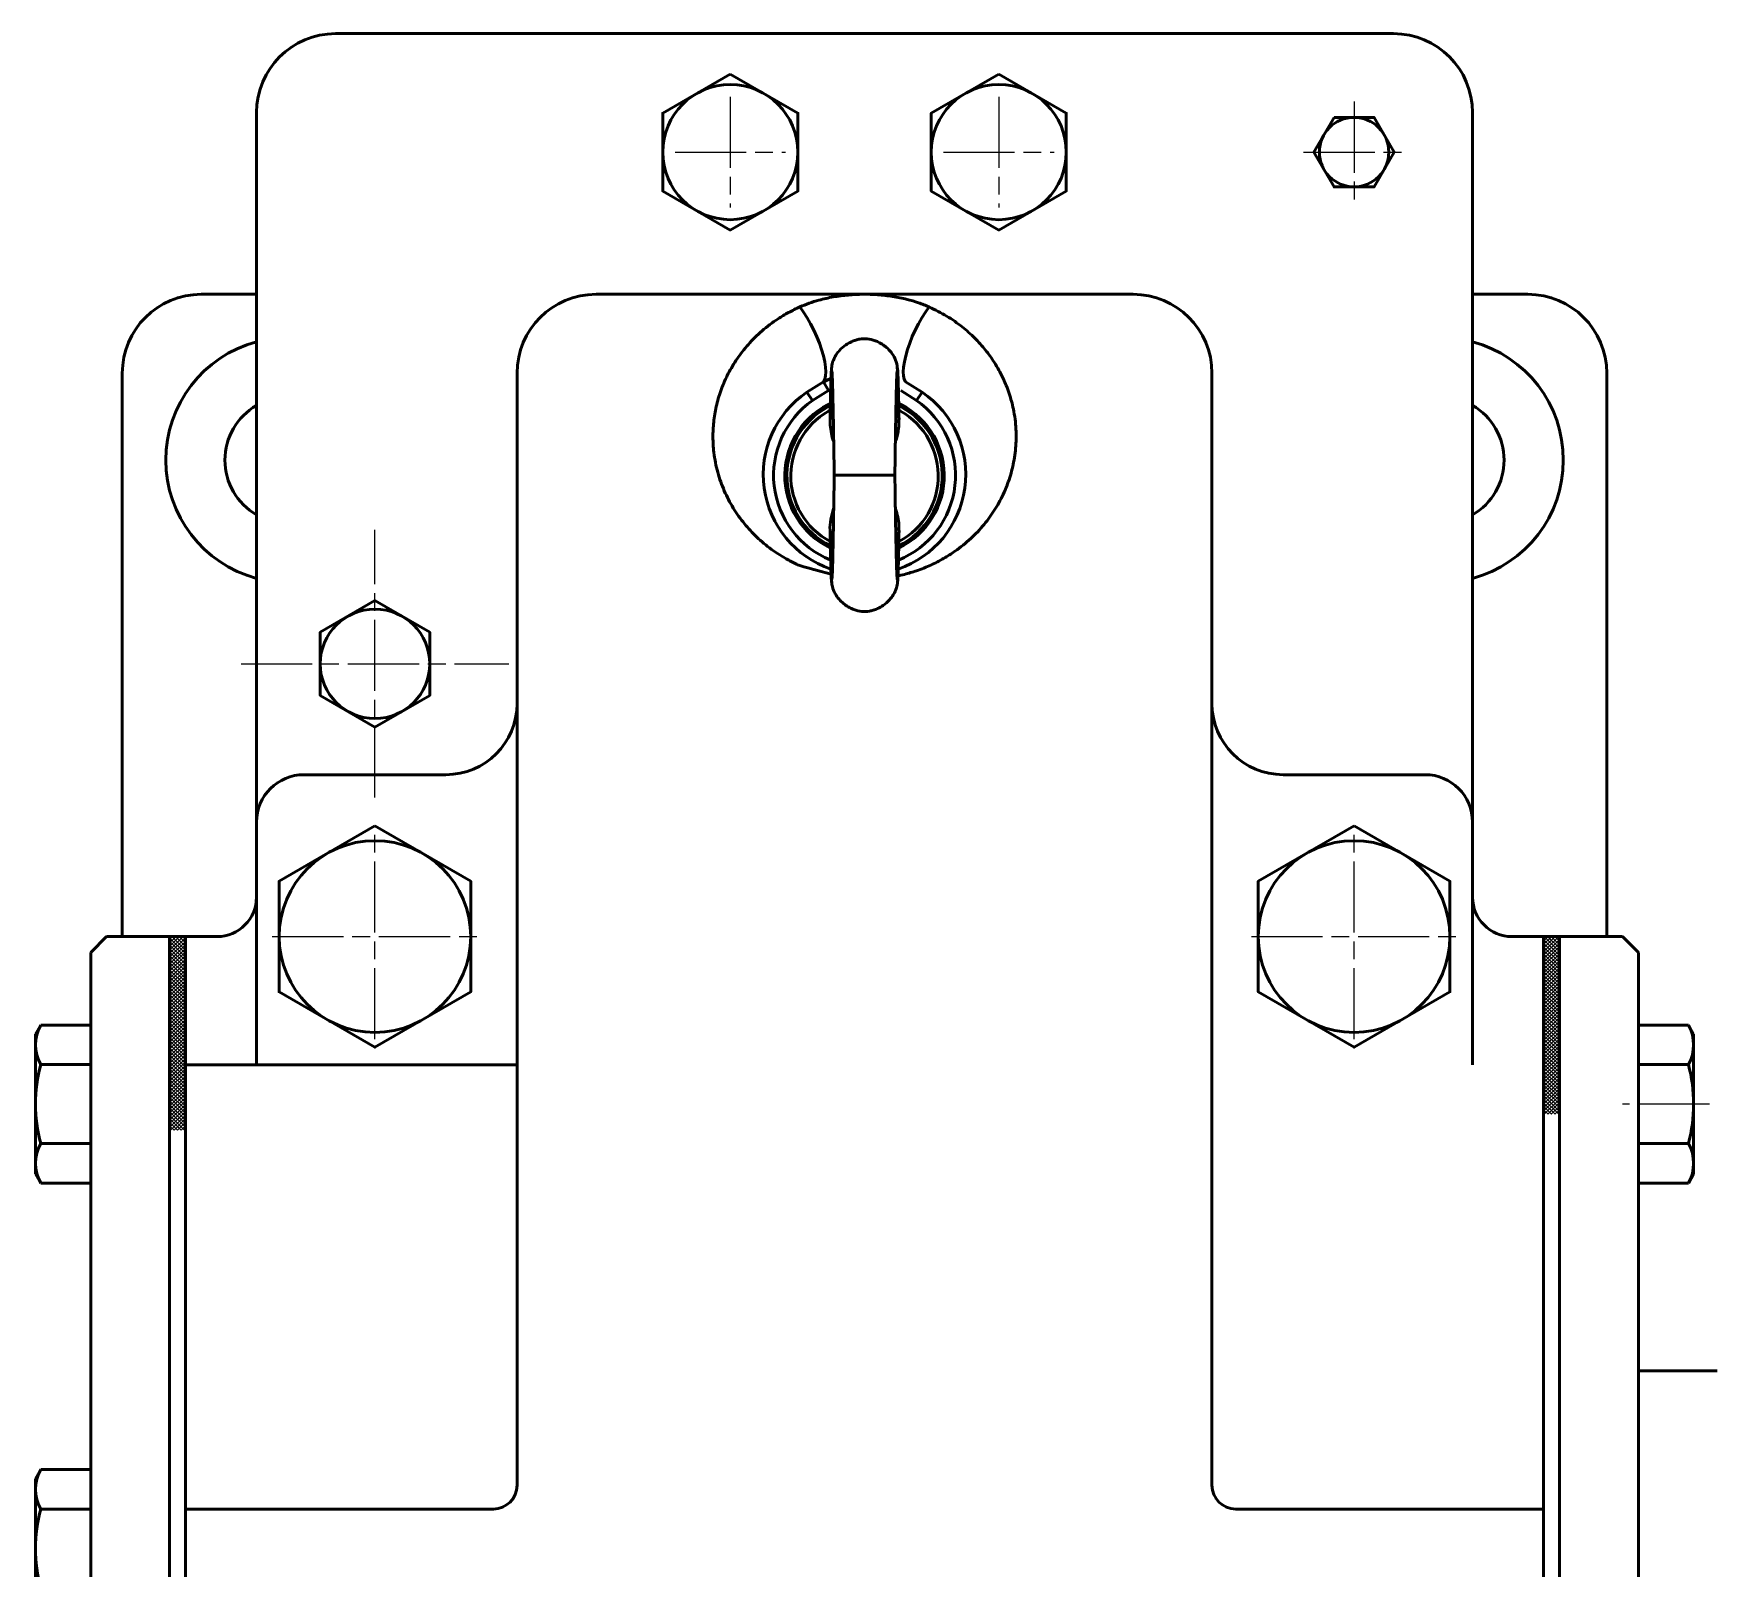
# Model space of a CAD drawing. Header units: millimetres. Extents: x -2161 to -582, y -4625 to -3434.
# Drawn here: x -1745.7 to -1674.7, y -4528.1 to -4463.4 of the extents above; entities that cross this region are included whole.
import ezdxf

# ---------------------------------------------------------------- set-up
doc = ezdxf.new("R2010")
doc.units = ezdxf.units.MM
doc.header["$LTSCALE"] = 0.5
doc.linetypes.add('AM_ISO08W050', pattern=[18, 12, -1.5, 3, -1.5])
doc.linetypes.add('AM_ISO08W050x2', pattern=[9, 6, -0.75, 1.5, -0.75])
doc.layers.add('AM_0', color=7, linetype='Continuous', lineweight=50)
doc.layers.add('AM_7', color=4, linetype='AM_ISO08W050', lineweight=25)

# ---------------------------------------------------------------- blocks, each defined once
blk = doc.blocks.new('M10_dau_lu_long')
at = {"layer": 'AM_0'}
for p, q in [((3376.73, 3414.67), (3375.57, 3414)), ((3375.57, 3407.67), (3375.57, 3414)), ((3394.41, 3414.67), (3376.73, 3414.67)), ((3394.41, 3414.67), (3376.73, 3414.67)), ((3380.57, 3407.67), (3380.57, 3414)), ((3390.57, 3407.67), (3390.57, 3414)), ((3394.41, 3414.67), (3395.57, 3414)), ((3395.57, 3407.67), (3395.57, 3414)), ((3395.57, 3407.67), (3375.57, 3407.67))]:
    blk.add_line(p, q, dxfattribs=at)
for centre, radius, start, end in [((3378.07, 3409.67), 5, 60, 120), ((3385.57, 3395.67), 19, 74.7385, 105.2615), ((3393.07, 3409.67), 5, 60, 120)]:
    blk.add_arc(centre, radius, start, end, dxfattribs=at)

msp = doc.modelspace()

# ---------------------------------------------------------------- hatches: boundary and pattern name
at = {"layer": 'AM_7'}
h = msp.add_hatch(dxfattribs=at)
h.set_pattern_fill('ANSI37', color=256, scale=0.0333, angle=270)
h.set_pattern_definition([(315, (-1938.66305, -4445.79565), (0.074760632, 0.074760632), []), (45, (-1938.66305, -4445.79565), (-0.074760632, 0.074760632), [])])
h.paths.add_polyline_path([(-1739.984, -4501.481), (-1739.984, -4508.974), (-1739.318, -4508.974), (-1739.318, -4501.481)])
h.paths.add_polyline_path([(-1739.984, -4508.974), (-1739.984, -4509.64), (-1739.318, -4509.64), (-1739.318, -4508.974)])
h.paths.add_polyline_path([(-1739.984, -4545.604), (-1739.984, -4553.096), (-1739.318, -4553.096), (-1739.318, -4545.604)])
h.paths.add_polyline_path([(-1739.984, -4544.938), (-1739.984, -4545.604), (-1739.318, -4545.604), (-1739.318, -4544.938)])
h.paths.add_polyline_path([(-1739.984, -4590.892), (-1739.984, -4596.386), (-1739.318, -4596.386), (-1739.318, -4590.892)])
h.paths.add_polyline_path([(-1739.984, -4590.226), (-1739.984, -4590.892), (-1739.318, -4590.892), (-1739.318, -4590.226)])
h.paths.add_polyline_path([(-1739.984, -4564.751), (-1739.984, -4570.246), (-1739.318, -4570.246), (-1739.318, -4564.751)])
h.paths.add_polyline_path([(-1739.984, -4570.246), (-1739.984, -4570.912), (-1739.318, -4570.912), (-1739.318, -4570.246)])
h.paths.add_polyline_path([(-1682.042, -4590.226), (-1682.042, -4596.386), (-1681.376, -4596.386), (-1681.376, -4590.226)])
h.paths.add_polyline_path([(-1682.042, -4564.751), (-1682.042, -4570.912), (-1681.376, -4570.912), (-1681.376, -4564.751)])
h.paths.add_polyline_path([(-1682.042, -4501.481), (-1682.042, -4508.974), (-1681.376, -4508.974), (-1681.376, -4501.481)])
h.paths.add_polyline_path([(-1682.042, -4544.938), (-1682.042, -4545.604), (-1681.376, -4545.604), (-1681.376, -4544.938)])
h.paths.add_polyline_path([(-1682.042, -4545.604), (-1682.042, -4553.096), (-1681.376, -4553.096), (-1681.376, -4545.604)])

# ---------------------------------------------------------------- linework, layer by layer
at = {"layer": 'AM_0'}
for p, q in [((-1688.369, -4463.408), (-1732.991, -4463.408)), ((-1736.321, -4466.738), (-1736.321, -4496.656)), ((-1685.039, -4496.656), (-1685.039, -4466.738)), ((-1738.652, -4474.397), (-1736.321, -4474.397)), ((-1722.002, -4474.397), (-1699.358, -4474.397)), ((-1718.68, -4474.397), (-1702.68, -4474.397)), ((-1682.708, -4474.397), (-1685.039, -4474.397)), ((-1741.982, -4501.481), (-1741.982, -4477.727)), ((-1725.332, -4477.727), (-1725.332, -4524.622)), ((-1696.028, -4477.727), (-1696.028, -4524.622)), ((-1679.378, -4477.727), (-1679.378, -4501.481)), ((-1728.332, -4494.656), (-1734.321, -4494.656)), ((-1687.039, -4494.656), (-1693.028, -4494.656)), ((-1736.321, -4499.816), (-1736.321, -4496.656)), ((-1685.039, -4496.656), (-1685.039, -4499.816)), ((-1736.321, -4499.816), (-1736.321, -4506.897)), ((-1685.039, -4499.816), (-1685.039, -4506.897)), ((-1742.648, -4501.481), (-1743.314, -4502.147)), ((-1742.648, -4501.481), (-1739.318, -4501.481)), ((-1739.984, -4501.481), (-1739.984, -4527.289)), ((-1739.318, -4501.481), (-1737.986, -4501.481)), ((-1739.318, -4509.64), (-1739.318, -4501.481)), ((-1739.318, -4501.481), (-1738.319, -4501.481)), ((-1739.318, -4501.481), (-1739.318, -4544.962)), ((-1683.374, -4501.481), (-1682.042, -4501.481)), ((-1678.712, -4501.481), (-1682.042, -4501.481)), ((-1681.376, -4501.481), (-1681.376, -4508.641)), ((-1678.712, -4501.481), (-1678.046, -4502.147)), ((-1743.314, -4552.43), (-1743.314, -4502.147)), ((-1678.046, -4502.147), (-1678.046, -4534.781)), ((-1736.321, -4506.897), (-1739.318, -4506.897)), ((-1736.321, -4506.897), (-1725.332, -4506.897)), ((-1682.042, -4508.974), (-1682.042, -4508.641)), ((-1681.376, -4508.641), (-1681.376, -4527.289)), ((-1682.042, -4508.936), (-1682.042, -4553.096)), ((-1739.984, -4553.096), (-1739.984, -4509.607)), ((-1739.318, -4511.565), (-1739.318, -4543.013)), ((-1739.318, -4511.565), (-1739.318, -4543.013)), ((-1678.046, -4519.796), (-1674.716, -4519.796)), ((-1739.318, -4527.289), (-1739.318, -4525.622)), ((-1739.318, -4525.622), (-1726.332, -4525.622)), ((-1695.028, -4525.622), (-1682.042, -4525.622)), ((-1681.376, -4553.096), (-1681.376, -4527.289))]:
    msp.add_line(p, q, dxfattribs=at)
at = {"layer": 'AM_0', "color": 7, "linetype": 'Continuous', "lineweight": 50}
for p, q in [((-1712.405, -4478.089), (-1713.116, -4478.527)), ((-1712.405, -4478.089), (-1712.205, -4478.459)), ((-1708.955, -4478.089), (-1708.244, -4478.527)), ((-1712.873, -4478.877), (-1713.116, -4478.527)), ((-1712.873, -4478.877), (-1712.205, -4478.459)), ((-1708.488, -4478.877), (-1709.156, -4478.458)), ((-1708.488, -4478.877), (-1708.244, -4478.527))]:
    msp.add_line(p, q, dxfattribs=at)
at = {"layer": 'AM_0', "lineweight": 25}
msp.add_line((-1682.042, -4508.641), (-1682.042, -4501.481), dxfattribs=at)
at = {"layer": 'AM_0', "lineweight": 50}
msp.add_line((-1682.042, -4508.641), (-1682.042, -4501.481), dxfattribs=at)
at = {"layer": 'AM_0'}
for points in [[(-1716.341, -4465.114), (-1719.189, -4466.759), (-1719.189, -4470.048), (-1716.341, -4471.693), (-1713.492, -4470.048), (-1713.492, -4466.759)], [(-1705.019, -4465.114), (-1707.867, -4466.759), (-1707.867, -4470.048), (-1705.019, -4471.693), (-1702.17, -4470.048), (-1702.17, -4466.759)], [(-1690.88, -4466.938), (-1691.726, -4468.403), (-1690.88, -4469.869), (-1689.188, -4469.869), (-1688.342, -4468.403), (-1689.188, -4466.938)], [(-1731.326, -4487.314), (-1733.635, -4488.647), (-1733.635, -4491.314), (-1731.326, -4492.647), (-1729.016, -4491.314), (-1729.016, -4488.647)], [(-1731.326, -4496.815), (-1735.367, -4499.148), (-1735.367, -4503.815), (-1731.326, -4506.148), (-1727.284, -4503.815), (-1727.284, -4499.148)], [(-1690.034, -4496.815), (-1694.075, -4499.148), (-1694.075, -4503.815), (-1690.034, -4506.148), (-1685.992, -4503.815), (-1685.992, -4499.148)]]:
    msp.add_lwpolyline(points, close=True, dxfattribs=at)
at = {"layer": 'AM_0', "color": 7, "linetype": 'Continuous', "lineweight": 50, "flags": 128}
for points in [[(-1712.405, -4478.089), (-1712.353, -4477.983), (-1712.322, -4477.842), (-1712.313, -4477.669), (-1712.326, -4477.467), (-1712.361, -4477.241), (-1712.416, -4476.994), (-1712.491, -4476.733), (-1712.585, -4476.462), (-1712.695, -4476.186), (-1712.82, -4475.911), (-1712.956, -4475.644), (-1713.101, -4475.388), (-1713.252, -4475.149), (-1713.407, -4474.932)], [(-1708.955, -4478.089), (-1709.007, -4477.983), (-1709.038, -4477.842), (-1709.047, -4477.668), (-1709.034, -4477.467), (-1709, -4477.24), (-1708.945, -4476.994), (-1708.869, -4476.732), (-1708.776, -4476.461), (-1708.666, -4476.185), (-1708.541, -4475.911), (-1708.405, -4475.643), (-1708.26, -4475.387), (-1708.109, -4475.148), (-1707.954, -4474.931)]]:
    msp.add_lwpolyline(points, dxfattribs=at)
at = {"layer": 'AM_0'}
for centre, radius in [((-1716.341, -4468.403), 2.849), ((-1705.019, -4468.403), 2.849), ((-1690.034, -4468.403), 1.465), ((-1731.326, -4489.981), 2.309), ((-1731.326, -4501.481), 4.041), ((-1690.034, -4501.481), 4.041)]:
    msp.add_circle(centre, radius, dxfattribs=at)
for centre, radius, start, end in [((-1732.991, -4466.738), 3.33, 90, 180), ((-1688.369, -4466.738), 3.33, 0, 90), ((-1738.652, -4477.727), 3.33, 90, 180), ((-1722.002, -4477.727), 3.33, 90, 180), ((-1699.358, -4477.727), 3.33, 0, 90), ((-1682.708, -4477.727), 3.33, 0, 90), ((-1734.989, -4481.39), 2.664, 120, 240), ((-1686.371, -4481.39), 2.664, 300, 60), ((-1728.332, -4491.656), 3, 270, 0), ((-1693.028, -4491.656), 3, 180, 270), ((-1734.321, -4496.656), 2, 90, 180), ((-1687.039, -4496.656), 2, 0, 90), ((-1737.986, -4499.816), 1.665, 270, 0), ((-1683.374, -4499.816), 1.665, 180, 270), ((-1726.332, -4524.622), 1, 270, 0), ((-1695.028, -4524.622), 1, 180, 270)]:
    msp.add_arc(centre, radius, start, end, dxfattribs=at)
at = {"layer": 'AM_0', "lineweight": 50}
for centre, start, end in [((-1734.989, -4481.39), 104.95525, 255.04475), ((-1686.371, -4481.39), 284.95525, 75.04475)]:
    msp.add_arc(centre, 5.161, start, end, dxfattribs=at)
at = {"layer": 'AM_0', "color": 7, "linetype": 'Continuous', "lineweight": 50}
for centre, radius, start, end in [((-1710.739, -4482.001), 4.21, 124.38895, 251.16963), ((-1710.662, -4482.034), 3.854, 124.99757, 247.96558), ((-1710.621, -4482.001), 4.21, 288.84505, 55.62573), ((-1710.697, -4482.034), 3.854, 292.0491, 55.01711), ((-1710.66, -4482.047), 3.381, 113.53954, 244.42687), ((-1710.657, -4482.05), 3.297, 114.20955, 243.6155), ((-1710.651, -4482.055), 3.139, 115.56033, 241.97828), ((-1710.709, -4482.055), 3.139, 298.03639, 64.45435), ((-1710.703, -4482.05), 3.297, 296.39918, 65.80512), ((-1710.699, -4482.047), 3.381, 295.5878, 66.47513), ((-1710.68, -4482.025), 3.102, 295.29053, 297.81769), ((-1710.68, -4482.025), 3.268, 293.99855, 296.22755), ((-1710.68, -4482.025), 3.357, 293.36149, 295.44337), ((-1710.68, -4482.025), 3.836, 290.49233, 291.89097), ((-1710.68, -4482.025), 4.262, 288.55889, 289.42044)]:
    msp.add_arc(centre, radius, start, end, dxfattribs=at)
for points, knots in [([(-1713.407, -4474.932), (-1713.277, -4474.878), (-1713.017, -4474.77), (-1712.547, -4474.625), (-1711.999, -4474.502), (-1711.374, -4474.42), (-1710.743, -4474.389), (-1710.114, -4474.41), (-1709.492, -4474.481), (-1708.921, -4474.597), (-1708.404, -4474.746), (-1708.103, -4474.87), (-1707.953, -4474.932)], [0, 0, 0, 0, 0.0774818, 0.1549831, 0.2662099, 0.3778016, 0.4891084, 0.5995492, 0.7102674, 0.8206423, 0.9103377, 1, 1, 1, 1]), ([(-1712.09, -4486.196), (-1713.324, -4485.878), (-1713.601, -4485.765), (-1714.105, -4485.495), (-1714.704, -4485.102), (-1715.304, -4484.58), (-1715.829, -4483.993), (-1716.283, -4483.334), (-1716.651, -4482.601), (-1716.915, -4481.813), (-1717.05, -4481.056), (-1717.085, -4480.348), (-1717.045, -4479.705), (-1716.927, -4479.048), (-1716.728, -4478.391), (-1716.441, -4477.742), (-1716.067, -4477.113), (-1715.594, -4476.504), (-1715.017, -4475.932), (-1714.431, -4475.489), (-1713.886, -4475.159), (-1713.566, -4475.008), (-1713.407, -4474.932)], [0, 0, 0, 0, 0.0244576, 0.0592625, 0.1227522, 0.1864139, 0.2499927, 0.3181326, 0.3865162, 0.454846, 0.5229122, 0.5708807, 0.6190126, 0.6670871, 0.7149769, 0.7608671, 0.806874, 0.8527001, 0.8990537, 0.9453832, 0.9726929, 1, 1, 1, 1]), ([(-1707.953, -4474.932), (-1707.702, -4475.055), (-1707.202, -4475.301), (-1706.566, -4475.752), (-1706.025, -4476.235), (-1705.575, -4476.738), (-1705.17, -4477.301), (-1704.83, -4477.919), (-1704.565, -4478.582), (-1704.372, -4479.309), (-1704.274, -4480.086), (-1704.29, -4480.898), (-1704.415, -4481.673), (-1704.599, -4482.282), (-1704.844, -4482.878), (-1705.153, -4483.46), (-1705.621, -4484.113), (-1706.186, -4484.709), (-1706.77, -4485.178), (-1707.337, -4485.543), (-1707.871, -4485.821), (-1708.424, -4486.044), (-1708.914, -4486.193), (-1709.203, -4486.26), (-1709.313, -4486.283)], [0, 0, 0, 0, 0.0381773, 0.0763696, 0.1110121, 0.1457812, 0.1804601, 0.2224332, 0.2645465, 0.3065715, 0.3613601, 0.4164106, 0.4715493, 0.5264587, 0.5539852, 0.6132048, 0.6726247, 0.7320062, 0.7911733, 0.8288931, 0.866651, 0.9042647, 0.9323533, 0.9487201, 0.9487201, 0.9487201, 0.9487201]), ([(-1709.288, -4477.578), (-1709.299, -4477.465), (-1709.321, -4477.248), (-1709.462, -4476.965), (-1709.638, -4476.741), (-1709.834, -4476.568), (-1710.033, -4476.44), (-1710.272, -4476.331), (-1710.558, -4476.261), (-1710.837, -4476.273), (-1711.057, -4476.326), (-1711.259, -4476.403), (-1711.497, -4476.541), (-1711.706, -4476.725), (-1711.866, -4476.927), (-1711.974, -4477.117), (-1712.055, -4477.336), (-1712.067, -4477.497), (-1712.073, -4477.579)], [0, 0, 0, 0, 0.085455, 0.163707, 0.233993, 0.295056, 0.348107, 0.396074, 0.476624, 0.548642, 0.586207, 0.632145, 0.698275, 0.784138, 0.833498, 0.886187, 0.941647, 1, 1, 1, 1]), ([(-1712.064, -4477.482), (-1712.066, -4477.49), (-1712.072, -4477.507), (-1712.079, -4477.601), (-1712.088, -4477.751), (-1712.096, -4477.972), (-1712.105, -4478.263), (-1712.113, -4478.569), (-1712.119, -4478.867), (-1712.125, -4479.143), (-1712.13, -4479.41), (-1712.133, -4479.596), (-1712.135, -4479.694)], [0, 0, 0, 0, 0.1136428, 0.2204532, 0.3202549, 0.457095, 0.5793131, 0.6872028, 0.780788, 0.860132, 0.9256294, 1, 1, 1, 1]), ([(-1712.062, -4477.627), (-1712.059, -4477.633), (-1712.054, -4477.645), (-1712.045, -4477.773), (-1712.037, -4477.957), (-1712.029, -4478.2), (-1712.021, -4478.489), (-1712.013, -4478.807), (-1712.008, -4479.077), (-1712.003, -4479.304), (-1711.999, -4479.519), (-1711.994, -4479.78), (-1711.989, -4480.099), (-1711.982, -4480.482), (-1711.975, -4480.933), (-1711.967, -4481.454), (-1711.961, -4481.828), (-1711.958, -4482.025)], [0, 0, 0, 0, 0.087483, 0.176061, 0.256503, 0.329055, 0.413731, 0.484599, 0.541574, 0.575566, 0.612614, 0.657343, 0.70975, 0.769919, 0.838057, 0.914539, 1, 1, 1, 1]), ([(-1709.401, -4482.024), (-1709.398, -4481.833), (-1709.393, -4481.486), (-1709.386, -4481.022), (-1709.38, -4480.662), (-1709.374, -4480.289), (-1709.367, -4479.875), (-1709.36, -4479.483), (-1709.354, -4479.163), (-1709.349, -4478.895), (-1709.343, -4478.607), (-1709.335, -4478.316), (-1709.327, -4478.043), (-1709.319, -4477.841), (-1709.312, -4477.709), (-1709.305, -4477.634), (-1709.301, -4477.628), (-1709.299, -4477.625)], [0, 0, 0, 0, 0.082739, 0.150579, 0.204211, 0.245098, 0.323022, 0.402923, 0.446323, 0.49882, 0.560605, 0.631634, 0.711838, 0.801313, 0.86633, 0.935668, 1, 1, 1, 1]), ([(-1709.225, -4479.684), (-1709.227, -4479.619), (-1709.229, -4479.481), (-1709.233, -4479.286), (-1709.237, -4479.053), (-1709.243, -4478.775), (-1709.251, -4478.445), (-1709.259, -4478.139), (-1709.268, -4477.877), (-1709.277, -4477.674), (-1709.287, -4477.521), (-1709.294, -4477.495), (-1709.298, -4477.481)], [0, 0, 0, 0, 0.049519, 0.1055039, 0.1569149, 0.2432097, 0.3508179, 0.4798234, 0.5907268, 0.7141138, 0.8505604, 1, 1, 1, 1]), ([(-1711.98, -4480.624), (-1711.984, -4480.615), (-1712.03, -4480.499), (-1712.08, -4480.262), (-1712.133, -4479.961), (-1712.131, -4479.77), (-1712.13, -4479.694)], [0, 0, 0, 0, 0.030856, 0.396299, 0.761444, 1, 1, 1, 1]), ([(-1709.231, -4479.684), (-1709.233, -4479.807), (-1709.237, -4480.08), (-1709.302, -4480.392), (-1709.365, -4480.574), (-1709.38, -4480.615)], [0, 0, 0, 0, 0.38942, 0.862704, 1, 1, 1, 1]), ([(-1711.958, -4482.025), (-1711.961, -4482.222), (-1711.967, -4482.595), (-1711.975, -4483.117), (-1711.982, -4483.568), (-1711.988, -4483.951), (-1711.994, -4484.27), (-1711.998, -4484.53), (-1712.002, -4484.745), (-1712.007, -4484.973), (-1712.012, -4485.242), (-1712.02, -4485.56), (-1712.027, -4485.85), (-1712.035, -4486.093), (-1712.043, -4486.276), (-1712.052, -4486.404), (-1712.058, -4486.417), (-1712.06, -4486.423)], [0, 0, 0, 0, 0.085461, 0.161943, 0.230081, 0.29025, 0.342657, 0.387386, 0.424434, 0.458426, 0.515401, 0.586269, 0.670945, 0.743497, 0.823939, 0.912517, 1, 1, 1, 1]), ([(-1709.405, -4482.024), (-1709.404, -4482.024), (-1709.399, -4482.024), (-1709.439, -4482.024), (-1709.547, -4482.024), (-1709.72, -4482.024), (-1709.876, -4482.024), (-1710.057, -4482.024), (-1710.319, -4482.024), (-1710.627, -4482.024), (-1711.003, -4482.025), (-1711.291, -4482.025), (-1711.523, -4482.025), (-1711.674, -4482.025), (-1711.797, -4482.025), (-1711.888, -4482.025), (-1711.941, -4482.025), (-1711.964, -4482.025), (-1711.958, -4482.025), (-1711.957, -4482.025)], [0, 0, 0, 0, 0.016653, 0.071083, 0.178075, 0.231012, 0.285484, 0.338405, 0.392852, 0.499827, 0.567097, 0.6741, 0.72707, 0.781576, 0.834623, 0.889205, 0.942227, 0.99678, 1, 1, 1, 1]), ([(-1709.297, -4486.423), (-1709.299, -4486.42), (-1709.304, -4486.414), (-1709.31, -4486.339), (-1709.318, -4486.207), (-1709.326, -4486.006), (-1709.334, -4485.732), (-1709.341, -4485.441), (-1709.348, -4485.153), (-1709.353, -4484.885), (-1709.36, -4484.566), (-1709.367, -4484.174), (-1709.374, -4483.76), (-1709.38, -4483.386), (-1709.386, -4483.026), (-1709.393, -4482.562), (-1709.398, -4482.215), (-1709.401, -4482.024)], [0, 0, 0, 0, 0.064332, 0.13367, 0.198687, 0.288162, 0.368366, 0.439395, 0.50118, 0.553677, 0.597077, 0.676978, 0.754902, 0.795789, 0.849421, 0.917261, 1, 1, 1, 1]), ([(-1712.133, -4484.354), (-1712.133, -4484.351), (-1712.152, -4484.196), (-1712.096, -4483.881), (-1712.036, -4483.574), (-1711.981, -4483.423), (-1711.98, -4483.42)], [0, 0, 0, 0, 0.009682, 0.493266, 0.990049, 1, 1, 1, 1]), ([(-1709.379, -4483.425), (-1709.376, -4483.434), (-1709.329, -4483.55), (-1709.28, -4483.787), (-1709.225, -4484.091), (-1709.228, -4484.285), (-1709.229, -4484.364)], [0, 0, 0, 0, 0.030639, 0.392506, 0.754078, 1, 1, 1, 1]), ([(-1712.134, -4484.354), (-1712.132, -4484.453), (-1712.129, -4484.639), (-1712.124, -4484.906), (-1712.118, -4485.183), (-1712.111, -4485.481), (-1712.103, -4485.786), (-1712.095, -4486.078), (-1712.086, -4486.298), (-1712.078, -4486.448), (-1712.07, -4486.543), (-1712.065, -4486.559), (-1712.062, -4486.568)], [0, 0, 0, 0, 0.07453, 0.140016, 0.219346, 0.312916, 0.420787, 0.542984, 0.6798, 0.779585, 0.886377, 1, 1, 1, 1]), ([(-1709.296, -4486.567), (-1709.292, -4486.553), (-1709.285, -4486.527), (-1709.275, -4486.375), (-1709.267, -4486.171), (-1709.258, -4485.91), (-1709.25, -4485.604), (-1709.242, -4485.273), (-1709.236, -4484.995), (-1709.232, -4484.763), (-1709.228, -4484.567), (-1709.226, -4484.429), (-1709.225, -4484.364)], [0, 0, 0, 0, 0.149428, 0.285865, 0.409243, 0.520138, 0.649134, 0.756734, 0.843022, 0.894429, 0.95041, 1, 1, 1, 1]), ([(-1712.072, -4486.471), (-1712.06, -4486.584), (-1712.039, -4486.801), (-1711.897, -4487.084), (-1711.721, -4487.308), (-1711.525, -4487.481), (-1711.327, -4487.609), (-1711.088, -4487.718), (-1710.802, -4487.788), (-1710.523, -4487.776), (-1710.303, -4487.723), (-1710.101, -4487.646), (-1709.862, -4487.508), (-1709.654, -4487.324), (-1709.493, -4487.122), (-1709.385, -4486.932), (-1709.304, -4486.713), (-1709.292, -4486.552), (-1709.286, -4486.47)], [0, 0, 0, 0, 0.085455, 0.163707, 0.233993, 0.295056, 0.348107, 0.396074, 0.476624, 0.548642, 0.586207, 0.632145, 0.698275, 0.784138, 0.833498, 0.886187, 0.941647, 1, 1, 1, 1])]:
    msp.add_open_spline(points, degree=3, knots=knots, dxfattribs=at)
for points in [[(-1712.405, -4478.089), (-1712.284, -4478.032), (-1712.163, -4477.974), (-1712.038, -4477.926)], [(-1712.024, -4478.376), (-1712.084, -4478.403), (-1712.145, -4478.431), (-1712.205, -4478.459)]]:
    msp.add_open_spline(points, degree=3, dxfattribs=at)
at = {"layer": 'AM_7', "linetype": 'AM_ISO08W050x2'}
for p, q in [((-1716.341, -4466.072), (-1716.341, -4470.734)), ((-1705.019, -4466.072), (-1705.019, -4470.734)), ((-1690.034, -4466.272), (-1690.034, -4470.535)), ((-1718.672, -4468.403), (-1714.01, -4468.403)), ((-1707.35, -4468.403), (-1702.688, -4468.403)), ((-1692.165, -4468.403), (-1687.903, -4468.403)), ((-1731.326, -4495.624), (-1731.326, -4484.337)), ((-1736.969, -4489.981), (-1725.682, -4489.981)), ((-1731.326, -4505.812), (-1731.326, -4497.15)), ((-1690.034, -4505.812), (-1690.034, -4497.15)), ((-1735.657, -4501.481), (-1726.995, -4501.481)), ((-1694.365, -4501.481), (-1685.703, -4501.481)), ((-1675.049, -4508.544), (-1678.712, -4508.544))]:
    msp.add_line(p, q, dxfattribs=at)
at = {"layer": 'AM_7'}
msp.add_line((-1743.32, -4527.289), (-1743.314, -4527.289), dxfattribs=at)

# ---------------------------------------------------------------- block references
at = {"layer": 'AM_0', "yscale": 0.333, "zscale": 0.333}
for p, xscale, rotation in [((-608.561, -5635.94), 0.333, 89.99999999999999), ((-608.561, -3399.893), -0.333, 90)]:
    msp.add_blockref('M10_dau_lu_long', p, dxfattribs=dict(at, xscale=xscale, rotation=rotation))
at = {"layer": 'AM_0', "lineweight": 50, "xscale": -0.333, "yscale": 0.333, "zscale": 0.333, "rotation": 270}
msp.add_blockref('M10_dau_lu_long', (-2812.799, -5635.94), dxfattribs=at)

doc.saveas('drawing.dxf')
